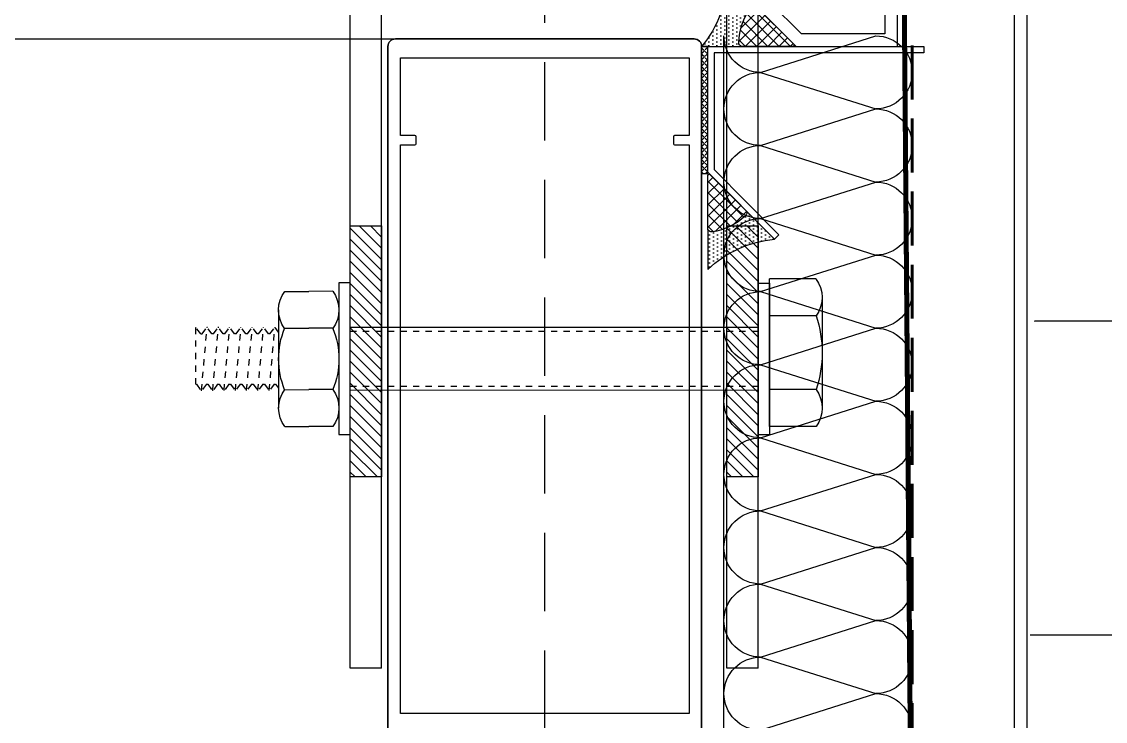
# Model space of a CAD drawing. Header units: inches. Extents: x 21 to 32698, y 13 to 3712.
# Drawn here: x 15882.76 to 15900.03, y 968.21 to 979.36 of the extents above; entities that cross this region are included whole.
import ezdxf

# ---------------------------------------------------------------- set-up
doc = ezdxf.new("R2010")
doc.units = ezdxf.units.IN
doc.header["$MEASUREMENT"] = 0
doc.set_wipeout_variables(frame=1)
for name, pattern in [('1+1 dbx a2$0$374_BLD_A1_BLOK_2$0$HIDDEN', [0.375, 0.25, -0.125]), ('HIDDEN', [9.524999999999995, 6.349999999999998, -3.174999999999998]), ('phl_center', [0.75, 0.4, -0.35]), ('phl_thick', [0])]:
    doc.linetypes.add(name, pattern=pattern)
for name, color, linetype, lineweight in [('Z_MİM_-KM-GLAZ', 8, 'Continuous', 25), ('Z_MİM_-KM-IRON-09', 8, 'Continuous', 25), ('Z_MİM_-KM-IZO-THERMAL', 8, 'Continuous', 25), ('Z_MİM_-KM-IZO-THERMAL-ROCKWOOL', 8, 'BATTING', 25), ('Z_MİM_00', 8, 'Continuous', 25), ('Z_MİM_2-0', 8, 'Continuous', 25), ('Z_MİM_ALUMINIUM', 8, 'Continuous', 25), ('Z_MİM_MYM Taşyünü', 8, 'Continuous', 25), ('Z_MİM_MYM_alüminyum levha', 8, 'Continuous', 25), ('Z_MİM_MYM_butil mastik', 8, 'Continuous', 25), ('Z_MİM_MYM_galvaniz levha', 8, 'Continuous', 25), ('Z_MİM_MYM_MEMBRAN_', 8, 'HIDDEN', 25), ('Z_MİM_MYM_taşyünü', 8, 'Continuous', 25), ('Z_MİM_projection', 8, 'Continuous', 25)]:
    doc.layers.add(name, color=color, linetype=linetype, lineweight=lineweight)
doc.linetypes.add('BATTING', pattern='A,0.00254,-2.54,[134,ltypeshp.shx,S=2.54,R=0,X=-2.54,Y=0],-5.08,[134,ltypeshp.shx,S=2.54,R=180,X=2.54,Y=0],-2.54', length=10.16254)

# ---------------------------------------------------------------- blocks, each defined once
blk = doc.blocks.new('A$C70963ABB')
at = {"layer": 'Z_MİM_-KM-IRON-09'}
blk.add_lwpolyline([(0.3999351559905335, 19.99996344112151), (0.3999350988015067, 69.49996347031265), (5.399935098801505, 69.49996347031265), (5.399935098801505, 69.99996347031265), (-0.1000649011984933, 69.99996347031265), (-0.1000648440094665, 19.99996344112151), (0.3999351559905335, 19.99996344112151)], dxfattribs=at)
blk = doc.blocks.new('*U90')
at = {"layer": 'Z_MİM_MYM_butil mastik'}
h = blk.add_hatch(dxfattribs=at)
h.set_pattern_fill('DOTS', color=256, scale=0.3999999999999999, angle=179.999999999994, style=0)
h.set_pattern_definition([(180.0000000000027, (-119708.8850419417, -7601.351491775655), (-0.3175000000000661, -0.6349999999999671), [0, -0.6349999999999999])])
edge = h.paths.add_edge_path()
edge.add_arc((-11.20960187843653, 44.59321998062815), 17.46795769921748, 270.9768596078583, 309.9193008768398)
edge.add_line((-0.0002732359298523, 31.19618681779952), (-0.0001547438757594, 24.83853909078874))
edge.add_arc((-0.6166951220575374, 24.62570194672454), 0.652243580130869, 19.04528895110495, 91.47133484934685)
edge.add_arc((-0.3829530836027995, 15.52546987985733), 9.755477017288197, 91.47133482265848, 126.6192430261743)
edge.add_arc((-5.812981496494384, 22.83188147842602), 0.6522435800688209, 126.6192430222883, 199.0452889205304)
edge.add_line((-6.429521874731086, 22.61904433471107), (-10.91179782067998, 27.12780103561471))
h = blk.add_hatch(dxfattribs=at)
h.set_pattern_fill('ANSI37', color=256, scale=0.3999999999999999, angle=179.999999999994, style=0)
h.set_pattern_definition([(224.999999999994, (-119708.8850419417, -7601.351491775655), (0.8980256121068212, -0.8980256121070084), []), (314.999999999994, (-119708.8850419417, -7601.351491775655), (0.8980256121070084, 0.8980256121068212), [])])
edge = h.paths.add_edge_path()
edge.add_arc((-0.1921284182424453, 17.08889625591941), 0.6097956960646755, 256.3280097528247, 286.1228371821852)
edge.add_arc((-0.0315513830848092, 16.53339517647035), 0.0315514280523711, 286.1228374727204, 360.0010682557561)
edge.add_line((4.49620778e-08, 16.53339576473348), (-0.0001547438757594, 24.83853909078874))
edge.add_arc((-0.6166951220575374, 24.62570194672454), 0.652243580130869, 19.04528895110495, 91.47133484934685)
edge.add_arc((-0.3829530836027995, 15.52546987985733), 9.755477017288197, 91.47133482265848, 126.6192430261743)
edge.add_arc((-5.812981496494384, 22.83188147842602), 0.6522435800688209, 126.6192430222883, 199.0452889205304)
edge.add_line((-6.429521874731086, 22.61904433471107), (-0.3511799035801921, 16.50479224076388))
edge.add_arc((-0.3288040618922968, 16.52703666374061), 0.0315514285700304, 224.8312489676471, 256.3280079857615)
h = blk.add_hatch(dxfattribs=at)
h.set_pattern_fill('DOTS', color=256, scale=0.3999999999999999, angle=179.999999999994, style=0)
h.set_pattern_definition([(180.0000000000027, (-119649.0470789313, -7567.459113215182), (-0.3175000000000661, -0.6349999999999671), [0, -0.6349999999999999])])
edge = h.paths.add_edge_path()
edge.add_arc((-91.16591395672143, 12.16483940356704), 17.46795770043746, 316.1456089793835, 355.0880502483649)
edge.add_line((-73.76210803396464, 10.66915038933712), (-69.25326779505674, 6.186958477438095))
edge.add_arc((-69.53700059796616, 5.599661802619226), 0.65224358003751, 64.21403827780905, 136.6400841760512)
edge.add_arc((-62.91844756813874, -0.6504273837768939), 9.755477019126266, 136.6400841931632, 171.7879923966791)
edge.add_arc((-71.92833934795188, 0.6498453468897833), 0.6522435794049857, 171.7879924308638, 244.2140383291066)
edge.add_line((-72.21207215006035, 0.0625486723864226), (-78.56971987858456, 0.0625486712229294))
h = blk.add_hatch(dxfattribs=at)
h.set_pattern_fill('ANSI37', color=256, scale=0.3999999999999999, angle=179.999999999994, style=0)
h.set_pattern_definition([(224.999999999994, (-119649.0470789313, -7567.459113215182), (0.8980256121068212, -0.8980256121070084), []), (314.999999999994, (-119649.0470789313, -7567.459113215182), (0.8980256121070084, 0.8980256121068212), [])])
edge = h.paths.add_edge_path()
edge.add_arc((-63.8926727236339, 0.5871514771019375), 0.6097956961693676, 301.4967590186635, 331.291586448024)
edge.add_arc((-63.3855087641325, 0.3093905151670904), 0.0315514278950378, 331.2915863974236, 405.1698171804559)
edge.add_line((-63.36326475800055, 0.3317667702920634), (-69.25326779505674, 6.186958477438095))
edge.add_arc((-69.53700059796616, 5.599661802619226), 0.65224358003751, 64.21403827780905, 136.6400841760512)
edge.add_arc((-62.91844756813874, -0.6504273837768939), 9.755477019126266, 136.6400841931632, 171.7879923966791)
edge.add_arc((-71.92833934795188, 0.6498453468897833), 0.6522435794049857, 171.7879924308638, 244.2140383291066)
edge.add_line((-72.21207215006035, 0.0625486723864226), (-63.59056881254115, 0.0625486723855274))
edge.add_arc((-63.59056881149442, 0.09410009955684), 0.0315514271713126, 269.9999980991937, 301.4967571173082)
at = {"layer": 'Z_MİM_MYM_butil mastik', "linetype": 'ByBlock'}
for points in [[(-10.91179782067998, 27.12780103561471, 0.1715728752538103), (-0.0002732359298523, 31.19618681779952), (-0.0001547438757594, 24.83853909078874, 0.3269761739833912), (-0.6334426599520833, 25.27773047968641, 0.1545754467472077), (-6.202041185667343, 23.35538338482334, 0.3269761739833912), (-6.429521874731086, 22.61904433471107)], [(-0.336261658321452, 16.49637925190743, 0.1307418539094575), (-0.0227896276370994, 16.50308471204602, 0.3340046227781613), (4.49620778e-08, 16.53339576473348), (-0.0001547438757594, 24.83853909078874, 0.3269761739833912), (-0.6334426599520833, 25.27773047968641, 0.1545754467472077), (-6.202041185667343, 23.35538338482334, 0.3269761739833912), (-6.429521874731086, 22.61904433471107), (-0.3511799035801921, 16.50479224076388, 0.1383023479854788)], [(-78.56971987858456, 0.0625486712229294, 0.1715728752538103), (-73.76210803396464, 10.66915038933712), (-69.25326779505674, 6.186958477438095, 0.3269761739833912), (-70.01121767153934, 6.047478567414663, 0.1545754467472077), (-72.57389502923506, 0.7430094453292115, 0.3269761739833912), (-72.21207215006035, 0.0625486723864226)], [(-63.57408475873564, 0.0671971524842202, 0.1307418539094575), (-63.35783577545115, 0.2942347143087429, 0.3340046227781613), (-63.36326475800055, 0.3317667702920634), (-69.25326779505674, 6.186958477438095, 0.3269761739833912), (-70.01121767153934, 6.047478567414663, 0.1545754467472077), (-72.57389502923506, 0.7430094453292115, 0.3269761739833912), (-72.21207215006035, 0.0625486723864226), (-63.59056881254115, 0.0625486723855274, 0.1383023479854788)]]:
    blk.add_lwpolyline(points, format="xyb", close=True, dxfattribs=at)
at = {"layer": 'Z_MİM_MYM_galvaniz levha'}
blk.add_lwpolyline([(-12.02489728082096, 25.36672332192785, -0.4142135648179192), (-12.02489686498544, 25.36686474186382), (-10.6066727286402, 26.77677266075275, -0.4142135272009682), (-10.60653130788932, 26.77677224468439), (-9.21752155e-08, 16.10767933571601), (0, 0), (-63.15547781854434, 5.78962042612e-05, 0.6671158378237328), (-63.15554873689585, -0.0001126056760865), (-73.76217895254885, 10.66907988751973, -0.4142135271788126), (-73.76217853659696, 10.66922130838702), (-72.34388348178383, 12.07919972839485), (-62.32384397319994, 2.000057896204173), (-1.999999999999791, 2.000000000000206), (-2.0000000921753, 15.28269515707069), (-12.02489728082096, 25.36672332192785)], format="xyb", dxfattribs=at)
blk = doc.blocks.new('ANK-1')
h = blk.add_hatch()
h.set_pattern_fill('ANSI31', color=256, scale=10)
h.set_pattern_definition([(45, (-331289.2262129067, -110209.6467006204), (-0.8838834764831842, 0.8838834764831844), [])])
h.paths.add_polyline_path([(0, -99.81422165757976), (5, -99.81422165757976), (5, -59.81422165769618), (0, -59.81422165769618)])
h = blk.add_hatch()
h.set_pattern_fill('ANSI31', color=256, scale=10)
h.set_pattern_definition([(45, (-331229.2262129067, -110209.6467006204), (-0.8838834764831842, 0.8838834764831844), [])])
h.paths.add_polyline_path([(60, -99.81422165757976), (65, -99.81422165757976), (65, -59.81422165769618), (60, -59.81422165769618)])
for points in [[(0, -130.2737574382918), (0, 0)], [(0, -130.2737574382918), (5, -130.2737574382918), (5, -5)], [(60, -130.2737574382918), (60, -5)], [(65, -130.2737574382918), (65, -5)], [(60, -130.2737574382918), (65, -130.2737574382918)]]:
    blk.add_lwpolyline(points)
for points in [[(0, -99.81422165757976), (5, -99.81422165757976), (5, -59.81422165769618), (0, -59.81422165769618)], [(60, -99.81422165757976), (65, -99.81422165757976), (65, -59.81422165769618), (60, -59.81422165769618)]]:
    blk.add_lwpolyline(points, close=True)
at = {"layer": 'Z_MİM_projection', "linetype": 'phl_thick'}
for p, q in [((-9.221261513652276, -68.22300764545797, 2337909.680246), (-1.794810441322623, -68.22772703296505, 2337909.680246)), ((-1.809779819566755, -91.78361325885635, 2337909.680246), (-1.794810441322623, -68.22772703296505, 2337909.680246)), ((67.79645189200528, -70.22777974512428, -4.17996780016e-05), (71.6229036913719, -70.23021139239428, -4.17996780016e-05)), ((67.79645189200528, -70.22777974512428, -4.17996780016e-05), (71.6229036913719, -70.23021139239428, -4.17996780016e-05)), ((75.44935549097136, -70.23264303954784, -4.17996780016e-05), (71.6229036913719, -70.23021139239428, -4.17996780016e-05)), ((75.44935549097136, -70.23264303954784, -4.17996780016e-05), (71.6229036913719, -70.23021139239428, -4.17996780016e-05)), ((-10.19668847019784, -71.18033386638855, 2337909.680246), (-10.20789839769713, -88.82033030397724, 2337909.680246)), ((-9.244736662134526, -74.11196666210891, 2337909.680246), (-1.798552785767242, -74.11669858952519, 2337909.680246)), ((66.82102493522687, -73.18510596617125, -4.17996780016e-05), (66.80981500772761, -88.82510240422559, -4.17996780016e-05)), ((66.82102493522687, -73.18510596617125, -4.17996780016e-05), (66.80981500772761, -88.82510240422559, -4.17996780016e-05)), ((76.42102299677208, -73.19120660703629, -4.17996780016e-05), (76.4098130692728, -88.83120304509066, -4.17996780016e-05)), ((76.42102299677208, -73.19120660703629, -4.17996780016e-05), (76.4098130692728, -88.83120304509066, -4.17996780016e-05)), ((76.41984099778347, -75.05120623146651, -4.17996780016e-05), (76.41007997235283, -88.41120312991552, -4.17996780016e-05)), ((76.41984099778347, -75.05120623146651, -4.17996780016e-05), (76.41007997235283, -88.41120312991552, -4.17996780016e-05)), ((-2.58444342762e-05, -76.00566059863195), (65.01309957006013, -76.00511621008627, -4.17996780016e-05)), ((-2.58444342762e-05, -76.00566059863195), (65.01309957006013, -76.00511621008627, -4.17996780016e-05)), ((67.77297674352303, -76.11673876200803, -4.17996780016e-05), (71.6191613469273, -76.11918294907082, -4.17996780016e-05)), ((67.77297674352303, -76.11673876200803, -4.17996780016e-05), (71.6191613469273, -76.11918294907082, -4.17996780016e-05)), ((75.46534595033154, -76.12162713613361, -4.17996780016e-05), (71.6191613469273, -76.11918294907082, -4.17996780016e-05)), ((75.46534595033154, -76.12162713613361, -4.17996780016e-05), (71.6191613469273, -76.11918294907082, -4.17996780016e-05)), ((-9.252221351256594, -85.88990977499635, 2337909.680246), (-1.806037474889308, -85.8946417024126, 2337909.680246)), ((-0.0061076611746103, -86.00565816625021), (65.01982432510704, -86.00511370110327, -4.17996780016e-05)), ((-0.0061076611746103, -86.00565816625021), (65.01982432510704, -86.00511370110327, -4.17996780016e-05)), ((67.76549205440097, -85.8946818752447, -4.17996780016e-05), (71.61167665757239, -85.8971260623075, -4.17996780016e-05)), ((67.76549205440097, -85.8946818752447, -4.17996780016e-05), (71.61167665757239, -85.8971260623075, -4.17996780016e-05)), ((75.45786126120947, -85.89957024937029, -4.17996780016e-05), (71.61167665757239, -85.8971260623075, -4.17996780016e-05)), ((75.45786126120947, -85.89957024937029, -4.17996780016e-05), (71.61167665757239, -85.8971260623075, -4.17996780016e-05)), ((-9.236230891896412, -91.77889387134928, 2337909.680246), (-1.809779819566755, -91.78361325885635, 2337909.680246)), ((67.7814825135283, -91.78366597171407, -4.17996780016e-05), (71.60793431312777, -91.78609761886764, -4.17996780016e-05)), ((67.7814825135283, -91.78366597171407, -4.17996780016e-05), (71.60793431312777, -91.78609761886764, -4.17996780016e-05)), ((75.43438611249441, -91.78852926613762, -4.17996780016e-05), (71.60793431312777, -91.78609761886764, -4.17996780016e-05)), ((75.43438611249441, -91.78852926613762, -4.17996780016e-05), (71.60793431312777, -91.78609761886764, -4.17996780016e-05))]:
    blk.add_line(p, q, dxfattribs=at)
at = {"layer": 'Z_MİM_projection', "linetype": 'phl_center'}
for p, q in [((0, -76.60566047485919), (65.01312541449443, -76.6051160863135, -4.17996780016e-05)), ((0, -76.60566047485919), (65.01312541449443, -76.6051160863135, -4.17996780016e-05)), ((66.81116520613432, -76.00510545156429, -4.17996780016e-05), (66.81923287245445, -76.00510540325196, -4.17996780016e-05)), ((66.81116520613432, -76.00510545156429, -4.17996780016e-05), (66.81923287245445, -76.00510540325196, -4.17996780016e-05)), ((66.81159818521701, -76.60510532534681, -4.17996780016e-05), (66.81885158224031, -76.60510528192387, -4.17996780016e-05)), ((66.81159818521701, -76.60510532534681, -4.17996780016e-05), (66.81885158224031, -76.60510528192387, -4.17996780016e-05)), ((76.41860553831793, -76.7421898044413, -4.17996780016e-05), (76.9592059305869, -76.01154918258544, -4.17996780016e-05)), ((76.41860553831793, -76.7421898044413, -4.17996780016e-05), (76.9592059305869, -76.01154918258544, -4.17996780016e-05)), ((77.91157993557863, -86.01215682353359, -4.17996780016e-05), (77.01920591853559, -76.01158731151372, -4.17996780016e-05)), ((77.91157993557863, -86.01215682353359, -4.17996780016e-05), (77.01920591853559, -76.01158731151372, -4.17996780016e-05)), ((77.79858654597774, -76.98648279183544, -4.17996780016e-05), (77.07920590648428, -76.011625440442, -4.17996780016e-05)), ((77.79858654597774, -76.98648279183544, -4.17996780016e-05), (77.07920590648428, -76.011625440442, -4.17996780016e-05)), ((77.79858654597774, -76.98648279183544, -4.17996780016e-05), (78.03858649753965, -76.98663530789781, -4.17996780016e-05)), ((77.79858654597774, -76.98648279183544, -4.17996780016e-05), (78.03858649753965, -76.98663530789781, -4.17996780016e-05)), ((78.03858649753965, -76.98663530789781, -4.17996780016e-05), (78.75920556718484, -76.01269305276217, -4.17996780016e-05)), ((78.03858649753965, -76.98663530789781, -4.17996780016e-05), (78.75920556718484, -76.01269305276217, -4.17996780016e-05)), ((79.71157957217656, -86.01330069371032, -4.17996780016e-05), (78.81920555536634, -76.01273118169046, -4.17996780016e-05)), ((79.71157957217656, -86.01330069371032, -4.17996780016e-05), (78.81920555536634, -76.01273118169046, -4.17996780016e-05)), ((79.59858618257567, -76.98762666201218, -4.17996780016e-05), (78.8792055430822, -76.01276931061875, -4.17996780016e-05)), ((79.59858618257567, -76.98762666201218, -4.17996780016e-05), (78.8792055430822, -76.01276931061875, -4.17996780016e-05)), ((79.59858618257567, -76.98762666201218, -4.17996780016e-05), (79.83858613437042, -76.98777917807456, -4.17996780016e-05)), ((79.59858618257567, -76.98762666201218, -4.17996780016e-05), (79.83858613437042, -76.98777917807456, -4.17996780016e-05)), ((79.83858613437042, -76.98777917807456, -4.17996780016e-05), (80.5592052040156, -76.01383692293894, -4.17996780016e-05)), ((79.83858613437042, -76.98777917807456, -4.17996780016e-05), (80.5592052040156, -76.01383692293894, -4.17996780016e-05)), ((81.51157920900731, -86.01444456388708, -4.17996780016e-05), (80.61920519196428, -76.01387505186722, -4.17996780016e-05)), ((81.51157920900731, -86.01444456388708, -4.17996780016e-05), (80.61920519196428, -76.01387505186722, -4.17996780016e-05)), ((81.39858581940643, -76.98877053218894, -4.17996780016e-05), (80.67920517968014, -76.01391318079548, -4.17996780016e-05)), ((81.39858581940643, -76.98877053218894, -4.17996780016e-05), (80.67920517968014, -76.01391318079548, -4.17996780016e-05)), ((81.39858581940643, -76.98877053218894, -4.17996780016e-05), (81.63858577096835, -76.98892304825131, -4.17996780016e-05)), ((81.39858581940643, -76.98877053218894, -4.17996780016e-05), (81.63858577096835, -76.98892304825131, -4.17996780016e-05)), ((81.63858577096835, -76.98892304825131, -4.17996780016e-05), (82.35920484061351, -76.0149807931157, -4.17996780016e-05)), ((81.63858577096835, -76.98892304825131, -4.17996780016e-05), (82.35920484061351, -76.0149807931157, -4.17996780016e-05)), ((83.31157884560525, -86.01558843406383, -4.17996780016e-05), (82.41920482856221, -76.01501892204395, -4.17996780016e-05)), ((83.31157884560525, -86.01558843406383, -4.17996780016e-05), (82.41920482856221, -76.01501892204395, -4.17996780016e-05)), ((83.19858545600437, -76.98991440236568, -4.17996780016e-05), (82.47920481627806, -76.01505705097225, -4.17996780016e-05)), ((83.19858545600437, -76.98991440236568, -4.17996780016e-05), (82.47920481627806, -76.01505705097225, -4.17996780016e-05)), ((83.19858545600437, -76.98991440236568, -4.17996780016e-05), (83.43858540756626, -76.99006691842806, -4.17996780016e-05)), ((83.19858545600437, -76.98991440236568, -4.17996780016e-05), (83.43858540756626, -76.99006691842806, -4.17996780016e-05)), ((83.43858540756626, -76.99006691842806, -4.17996780016e-05), (84.15920447721147, -76.01612466329243, -4.17996780016e-05)), ((83.43858540756626, -76.99006691842806, -4.17996780016e-05), (84.15920447721147, -76.01612466329243, -4.17996780016e-05)), ((85.11157848220319, -86.01673230424058, -4.17996780016e-05), (84.21920446539298, -76.01616279222071, -4.17996780016e-05)), ((85.11157848220319, -86.01673230424058, -4.17996780016e-05), (84.21920446539298, -76.01616279222071, -4.17996780016e-05)), ((84.9985850926023, -76.99105827254243, -4.17996780016e-05), (84.27920445310883, -76.016200921149, -4.17996780016e-05)), ((84.9985850926023, -76.99105827254243, -4.17996780016e-05), (84.27920445310883, -76.016200921149, -4.17996780016e-05)), ((84.9985850926023, -76.99105827254243, -4.17996780016e-05), (85.23858504416422, -76.99121078860477, -4.17996780016e-05)), ((84.9985850926023, -76.99105827254243, -4.17996780016e-05), (85.23858504416422, -76.99121078860477, -4.17996780016e-05)), ((85.23858504416422, -76.99121078860477, -4.17996780016e-05), (85.95920411380939, -76.01726853346915, -4.17996780016e-05)), ((85.23858504416422, -76.99121078860477, -4.17996780016e-05), (85.95920411380939, -76.01726853346915, -4.17996780016e-05)), ((85.95920411380939, -76.01726853346915, -4.17996780016e-05), (86.07920408970676, -76.01734479144216, -4.17996780016e-05)), ((85.95920411380939, -76.01726853346915, -4.17996780016e-05), (86.07920408970676, -76.01734479144216, -4.17996780016e-05)), ((86.91157811880112, -86.01787617441731, -4.17996780016e-05), (86.0192041019909, -76.01730666239744, -4.17996780016e-05)), ((86.91157811880112, -86.01787617441731, -4.17996780016e-05), (86.0192041019909, -76.01730666239744, -4.17996780016e-05)), ((86.79858472920021, -76.99220214271917, -4.17996780016e-05), (86.07920408970676, -76.01734479132573, -4.17996780016e-05)), ((86.79858472920021, -76.99220214271917, -4.17996780016e-05), (86.07920408970676, -76.01734479132573, -4.17996780016e-05)), ((86.79858472920021, -76.99220214271917, -4.17996780016e-05), (87.03858468099497, -76.99235465878155, -4.17996780016e-05)), ((86.79858472920021, -76.99220214271917, -4.17996780016e-05), (87.03858468099497, -76.99235465878155, -4.17996780016e-05)), ((87.03858468099497, -76.99235465878155, -4.17996780016e-05), (87.75920375064015, -76.01841240352952, -4.17996780016e-05)), ((87.03858468099497, -76.99235465878155, -4.17996780016e-05), (87.75920375064015, -76.01841240352952, -4.17996780016e-05)), ((87.75920375064015, -76.01841240352952, -4.17996780016e-05), (87.87920372630471, -76.01848866150246, -4.17996780016e-05)), ((87.75920375064015, -76.01841240352952, -4.17996780016e-05), (87.87920372630471, -76.01848866150246, -4.17996780016e-05)), ((88.71157775539903, -86.01902004459406, -4.17996780016e-05), (87.81920373835601, -76.0184505325742, -4.17996780016e-05)), ((88.71157775539903, -86.01902004459406, -4.17996780016e-05), (87.81920373835601, -76.0184505325742, -4.17996780016e-05)), ((88.59858436579815, -76.99334601289594, -4.17996780016e-05), (87.87920372630471, -76.01848866150246, -4.17996780016e-05)), ((88.59858436579815, -76.99334601289594, -4.17996780016e-05), (87.87920372630471, -76.01848866150246, -4.17996780016e-05)), ((88.83858431736006, -76.9934985289583, -4.17996780016e-05), (88.59858436579815, -76.99334601289594, -4.17996780016e-05)), ((88.83858431736006, -76.9934985289583, -4.17996780016e-05), (88.59858436579815, -76.99334601289594, -4.17996780016e-05)), ((88.83858431736006, -76.9934985289583, -4.17996780016e-05), (89.55920338700525, -76.01955627370623, -4.17996780016e-05)), ((88.83858431736006, -76.9934985289583, -4.17996780016e-05), (89.55920338700525, -76.01955627370623, -4.17996780016e-05)), ((89.55920338700525, -76.01955627370623, -4.17996780016e-05), (89.6792033626698, -76.01963253167924, -4.17996780016e-05)), ((89.55920338700525, -76.01955627370623, -4.17996780016e-05), (89.6792033626698, -76.01963253167924, -4.17996780016e-05)), ((89.61219678889027, -85.04519217647612, -4.17996780016e-05), (89.61920337495394, -76.01959440275095, -4.17996780016e-05)), ((-0.0057263711933047, -85.40565828757825), (65.01939134602435, -85.40511382708792, -4.17996780016e-05)), ((-0.0057263711933047, -85.40565828757825), (65.01939134602435, -85.40511382708792, -4.17996780016e-05)), ((76.89219935657457, -85.03710882726593, -4.17996780016e-05), (76.41206736816093, -85.6860242546536, -4.17996780016e-05)), ((76.89219935657457, -85.03710882726593, -4.17996780016e-05), (76.41206736816093, -85.6860242546536, -4.17996780016e-05)), ((77.13219930813645, -85.03726134332827, -4.17996780016e-05), (76.89219935657457, -85.03710882726593, -4.17996780016e-05)), ((77.13219930813645, -85.03726134332827, -4.17996780016e-05), (76.89219935657457, -85.03710882726593, -4.17996780016e-05)), ((77.13219930813645, -85.03726134332827, -4.17996780016e-05), (77.85157994762994, -86.01211869460529, -4.17996780016e-05)), ((77.13219930813645, -85.03726134332827, -4.17996780016e-05), (77.85157994762994, -86.01211869460529, -4.17996780016e-05)), ((78.6921989931725, -85.03825269744266, -4.17996780016e-05), (77.97157992352732, -86.01219495257828, -4.17996780016e-05)), ((78.6921989931725, -85.03825269744266, -4.17996780016e-05), (77.97157992352732, -86.01219495257828, -4.17996780016e-05)), ((78.93219894496723, -85.03840521350502, -4.17996780016e-05), (78.6921989931725, -85.03825269744266, -4.17996780016e-05)), ((78.93219894496723, -85.03840521350502, -4.17996780016e-05), (78.6921989931725, -85.03825269744266, -4.17996780016e-05)), ((78.93219894496723, -85.03840521350502, -4.17996780016e-05), (79.6515795844607, -86.01326256478205, -4.17996780016e-05)), ((78.93219894496723, -85.03840521350502, -4.17996780016e-05), (79.6515795844607, -86.01326256478205, -4.17996780016e-05)), ((80.49219862977046, -85.0393965676194, -4.17996780016e-05), (79.77157956012525, -86.01333882275502, -4.17996780016e-05)), ((80.49219862977046, -85.0393965676194, -4.17996780016e-05), (79.77157956012525, -86.01333882275502, -4.17996780016e-05)), ((80.73219858156519, -85.03954908368176, -4.17996780016e-05), (80.49219862977046, -85.0393965676194, -4.17996780016e-05)), ((80.73219858156519, -85.03954908368176, -4.17996780016e-05), (80.49219862977046, -85.0393965676194, -4.17996780016e-05)), ((80.73219858156519, -85.03954908368176, -4.17996780016e-05), (81.45157922105864, -86.0144064349588, -4.17996780016e-05)), ((80.73219858156519, -85.03954908368176, -4.17996780016e-05), (81.45157922105864, -86.0144064349588, -4.17996780016e-05)), ((82.29219826660118, -85.04054043779615, -4.17996780016e-05), (81.57157919695601, -86.01448269293176, -4.17996780016e-05)), ((82.29219826660118, -85.04054043779615, -4.17996780016e-05), (81.57157919695601, -86.01448269293176, -4.17996780016e-05)), ((82.53219821816307, -85.04069295385852, -4.17996780016e-05), (82.29219826660118, -85.04054043779615, -4.17996780016e-05)), ((82.53219821816307, -85.04069295385852, -4.17996780016e-05), (82.29219826660118, -85.04054043779615, -4.17996780016e-05)), ((82.53219821816307, -85.04069295385852, -4.17996780016e-05), (83.25157885765657, -86.01555030513558, -4.17996780016e-05)), ((82.53219821816307, -85.04069295385852, -4.17996780016e-05), (83.25157885765657, -86.01555030513558, -4.17996780016e-05)), ((84.09219790319914, -85.04168430797291, -4.17996780016e-05), (83.37157883355393, -86.01562656310854, -4.17996780016e-05)), ((84.09219790319914, -85.04168430797291, -4.17996780016e-05), (83.37157883355393, -86.01562656310854, -4.17996780016e-05)), ((84.33219785476103, -85.04183682403526, -4.17996780016e-05), (84.09219790319914, -85.04168430797291, -4.17996780016e-05)), ((84.33219785476103, -85.04183682403526, -4.17996780016e-05), (84.09219790319914, -85.04168430797291, -4.17996780016e-05)), ((84.33219785476103, -85.04183682403526, -4.17996780016e-05), (85.05157849425449, -86.0166941753123, -4.17996780016e-05)), ((84.33219785476103, -85.04183682403526, -4.17996780016e-05), (85.05157849425449, -86.0166941753123, -4.17996780016e-05)), ((85.89219753979705, -85.04282817803323, -4.17996780016e-05), (85.17157847015187, -86.01677043328527, -4.17996780016e-05)), ((85.89219753979705, -85.04282817803323, -4.17996780016e-05), (85.17157847015187, -86.01677043328527, -4.17996780016e-05)), ((86.13219749135897, -85.04298069421199, -4.17996780016e-05), (85.89219753979705, -85.04282817803323, -4.17996780016e-05)), ((86.13219749135897, -85.04298069421199, -4.17996780016e-05), (85.89219753979705, -85.04282817803323, -4.17996780016e-05)), ((86.13219749135897, -85.04298069421199, -4.17996780016e-05), (86.85157813108526, -86.01783804548904, -4.17996780016e-05)), ((86.13219749135897, -85.04298069421199, -4.17996780016e-05), (86.85157813108526, -86.01783804548904, -4.17996780016e-05)), ((86.85157813108526, -86.01783804548904, -4.17996780016e-05), (86.9715781067498, -86.017914303462, -4.17996780016e-05)), ((86.85157813108526, -86.01783804548904, -4.17996780016e-05), (86.9715781067498, -86.017914303462, -4.17996780016e-05)), ((87.6921971766278, -85.04397204820998, -4.17996780016e-05), (86.9715781067498, -86.017914303462, -4.17996780016e-05)), ((87.6921971766278, -85.04397204820998, -4.17996780016e-05), (86.9715781067498, -86.017914303462, -4.17996780016e-05)), ((87.9321971281897, -85.04412456427235, -4.17996780016e-05), (87.6921971766278, -85.04397204820998, -4.17996780016e-05)), ((87.9321971281897, -85.04412456427235, -4.17996780016e-05), (87.6921971766278, -85.04397204820998, -4.17996780016e-05)), ((87.9321971281897, -85.04412456427235, -4.17996780016e-05), (88.65157776768318, -86.01898191554938, -4.17996780016e-05)), ((87.9321971281897, -85.04412456427235, -4.17996780016e-05), (88.65157776768318, -86.01898191554938, -4.17996780016e-05)), ((88.65157776768318, -86.01898191554938, -4.17996780016e-05), (88.77157774334773, -86.01905817363874, -4.17996780016e-05)), ((88.65157776768318, -86.01898191554938, -4.17996780016e-05), (88.77157774334773, -86.01905817363874, -4.17996780016e-05)), ((89.49219681299292, -85.04511591838674, -4.17996780016e-05), (88.77157774334773, -86.01905817363874, -4.17996780016e-05)), ((89.49219681299292, -85.04511591838674, -4.17996780016e-05), (88.77157774334773, -86.01905817363874, -4.17996780016e-05)), ((89.61219678889027, -85.04519217647612, -4.17996780016e-05), (89.49219681299292, -85.04511591838674, -4.17996780016e-05)), ((89.61219678889027, -85.04519217647612, -4.17996780016e-05), (89.49219681299292, -85.04511591838674, -4.17996780016e-05))]:
    blk.add_line(p, q, dxfattribs=at)
at = {"layer": 'Z_MİM_projection', "linetype": 'phl_thick'}
for points, elevation in [([(-1.810607254737988, -93.08566750667525), (-0.0106076183728874, -93.08681137708479), (0.0060166309121996, -68.92681665881537), (-1.793983004754409, -68.92567278887145)], 205305.1177836819), ([(66.8248940433841, -93.0298185487045), (65.02489451249129, -93.03111748560329), (65.0060166309122, -68.87112429656554), (66.80601616133936, -68.8698253602488)], 205305.1178254816)]:
    blk.add_lwpolyline(points, close=True, dxfattribs=dict(at, elevation=elevation))
at = {"layer": 'Z_MİM_projection', "linetype": 'phl_thick', "elevation": -2.846356230205853}
blk.add_lwpolyline([(0.0060166309121996, -68.92681665881537), (-1.793983004754409, -68.92567278887145), (-1.810607254737988, -93.08566750667525), (-0.0106076183728874, -93.08681137708479), (0.0015181412454695, -76.00566058931871)], dxfattribs=at)
at = {"layer": 'Z_MİM_projection', "linetype": 'phl_thick'}
for centre, radius, start, end in [((-5.216328043257816, -71.18349880352615, 2337909.680246), 4.980361432518003, 143.5277779248854, 216.1432099300165), ((71.80138536239971, -73.18827090319245, -4.17996780016e-05), 4.980361432667311, 143.5277779115918, 216.1432099300165), ((71.80138536239971, -73.18827090319245, -4.17996780016e-05), 4.980361432667311, 143.5277779115918, 216.1432099300165), ((71.44066256983206, -73.18804166989867, -4.17996780016e-05), 4.980361432667311, 323.7839690354237, 36.39940104168171), ((71.44066256983206, -73.18804166989867, -4.17996780016e-05), 4.980361432667311, 323.7839690354237, 36.39940104168171), ((8.366048513911664, -80.02641508518721, 2337909.680246), 18.56836026740153, 161.4555981063196, 198.4078361793734), ((79.75787669932468, -81.02740677469411, -4.17996780016e-05), 12.9424748939335, 157.7450212490714, 202.0904539684438), ((79.75787669932468, -81.02740677469411, -4.17996780016e-05), 12.9424748939335, 157.7450212490714, 202.0904539684438), ((63.47294765128753, -81.01393931463826, -4.17996780016e-05), 12.94247054703965, 337.8218125910307, 22.16725284715741), ((63.47294765128753, -81.01393931463826, -4.17996780016e-05), 12.94247054703965, 337.8218125910307, 22.16725284715741), ((-5.227537970989941, -88.82349524111488, 2337909.680246), 4.980361432518003, 143.7839690354237, 216.3994010416817), ((71.79017543466763, -88.82826734136324, -4.17996780016e-05), 4.980361432667311, 143.7839690354237, 216.3994010416817), ((71.79017543466763, -88.82826734136324, -4.17996780016e-05), 4.980361432667311, 143.7839690354237, 216.3994010416817), ((71.42945264209993, -88.82803810795303, -4.17996780016e-05), 4.980361432667311, 323.5277779115918, 36.14320993001655), ((71.42945264209993, -88.82803810795303, -4.17996780016e-05), 4.980361432667311, 323.5277779115918, 36.14320993001655)]:
    blk.add_arc(centre, radius, start, end, dxfattribs=at)
blk = doc.blocks.new('*U160')
at = {"layer": 'Z_MİM_MYM_taşyünü'}
for p, q in [((-140.7480255359013, 5.823475149623675), (-146.5715005998263, 24.17652488438517)), ((-140.74802553623, 5.823475149623675), (-134.9245503335983, 24.17652488438517)), ((-129.1010752359013, 5.823475149623675), (-134.9245502998263, 24.17652488438517)), ((-129.1010752362301, 5.823475149623675), (-123.2776000335983, 24.17652488438517)), ((-117.4541249359013, 5.823475149623675), (-123.2775999998263, 24.17652488438517)), ((-117.4541249362301, 5.823475149623675), (-111.6306497335983, 24.17652488438517)), ((-105.8071746359013, 5.823475149623675), (-111.6306496998263, 24.17652488438517)), ((-105.8071746362301, 5.823475149623675), (-99.98369943359829, 24.17652488438517)), ((-94.16022433590136, 5.823475149623675), (-99.98369939982632, 24.17652488438517)), ((-94.16022433623012, 5.823475149623675), (-88.33674913359827, 24.17652488438517)), ((-82.51327403590135, 5.823475149623675), (-88.33674909982629, 24.17652488438517)), ((-82.51327403623013, 5.823475149623675), (-76.6897988335983, 24.17652488438517)), ((-70.86632373590135, 5.823475149623675), (-76.68979879982632, 24.17652488438517)), ((-70.86632373623013, 5.823475149623675), (-65.04284853359829, 24.17652488438517)), ((-59.21937343590134, 5.823475149623675), (-65.04284849982632, 24.17652488438517)), ((-59.21937343623014, 5.823475149623675), (-53.39589823359829, 24.17652488438517)), ((-47.57242313590134, 5.823475149623675), (-53.39589819982632, 24.17652488438517)), ((-47.57242313623011, 5.823475149623675), (-41.74894793359828, 24.17652488438517)), ((-35.92547283590135, 5.823475149623675), (-41.74894789982632, 24.17652488438517)), ((-35.92547283623014, 5.823475149623675), (-30.10199763359829, 24.17652488438517)), ((-24.27852253590135, 5.823475149623675), (-30.10199759982632, 24.17652488438517)), ((-24.27852253623013, 5.823475149623675), (-18.45504733359829, 24.17652488438517)), ((-12.63157223590136, 5.823475149623675), (-18.45504729982633, 24.17652488438517)), ((-12.63157223623014, 5.823475149623675), (-6.8080970335983, 24.17652488438517)), ((-0.9846219359013446, 5.823475149623675), (-6.808096999826316, 24.17652488438517)), ((-0.9846219362301271, 5.823475149623675), (4.838853266401712, 24.17652488438517)), ((-146.571500668428, 1.70044245e-08), (-134.9245504037032, 1.70044245e-08)), ((-134.924550368428, 1.70044245e-08), (-123.2776001037032, 1.70044245e-08)), ((-123.277600068428, 1.70044245e-08), (-111.6306498037032, 1.70044245e-08)), ((-111.630649768428, 1.70044245e-08), (-99.98369950370319, 1.70044245e-08)), ((-99.98369946842807, 1.70044245e-08), (-88.33674920370318, 1.70044245e-08)), ((-88.33674916842806, 1.70044245e-08), (-76.68979890370318, 1.70044245e-08)), ((-76.68979886842806, 1.70044245e-08), (-65.04284860370318, 1.70044245e-08)), ((-65.04284856842806, 1.70044245e-08), (-53.39589830370318, 1.70044245e-08)), ((-53.39589826842805, 1.70044245e-08), (-41.74894800370319, 1.70044245e-08)), ((-41.74894796842806, 1.70044245e-08), (-30.1019977037032, 1.70044245e-08)), ((-30.10199766842806, 1.70044245e-08), (-18.45504740370319, 1.70044245e-08)), ((-18.45504736842807, 1.70044245e-08), (-6.808097103703204, 1.70044245e-08)), ((-6.808097068428053, 1.70044245e-08), (4.838853196296809, 1.70044245e-08))]:
    blk.add_line(p, q, dxfattribs=at)
at = {"layer": 'Z_MİM_MYM_taşyünü', "const_width": 0.5}
for points in [[(-145.0715005990748, 30.00000001700442), (-136.4245503343497, 30.00000001700442)], [(-133.4245502990748, 30.00000001700442), (-124.7776000343497, 30.00000001700442)], [(-121.7775999990748, 30.00000001700442), (-113.1306497343497, 30.00000001700442)], [(-110.1306496990748, 30.00000001700442), (-101.4836994343497, 30.00000001700442)], [(-98.48369939907485, 30.00000001700442), (-89.83674913434976, 30.00000001700442)], [(-86.83674909907486, 30.00000001700442), (-78.18979883434976, 30.00000001700442)], [(-75.18979879907484, 30.00000001700442), (-66.54284853434976, 30.00000001700442)], [(-63.54284849907485, 30.00000001700442), (-54.89589823434974, 30.00000001700442)], [(-51.89589819907485, 30.00000001700442), (-43.24894793434974, 30.00000001700442)], [(-40.24894789907484, 30.00000001700442), (-31.60199763434976, 30.00000001700442)], [(-28.60199759907485, 30.00000001700442), (-19.95504733434976, 30.00000001700442)], [(-16.95504729907486, 30.00000001700442), (-8.308097034349771, 30.00000001700442)], [(-5.308096999074847, 30.00000001700442), (3.338853265650242, 30.00000001700442)]]:
    blk.add_lwpolyline(points, dxfattribs=at)
at = {"layer": 'Z_MİM_MYM_taşyünü'}
for centre, start, end in [((-140.7480254665427, 24.17652488447246), 90.00000000166754, 180.0000000016671), ((-140.7480254668817, 24.17652488447246), 359.9999999983325, 89.99999999833248), ((-129.1010751665427, 24.17652488447246), 90.00000000166754, 180.0000000016671), ((-129.1010751668817, 24.17652488447246), 359.9999999983325, 89.99999999833248), ((-117.4541248665427, 24.17652488447246), 90.00000000166754, 180.0000000016671), ((-117.4541248668817, 24.17652488447246), 359.9999999983325, 89.99999999833248), ((-105.8071745665427, 24.17652488447246), 90.00000000166754, 180.0000000016671), ((-105.8071745668817, 24.17652488447246), 359.9999999983325, 89.99999999833248), ((-94.16022426654268, 24.17652488447246), 90.00000000166754, 180.0000000016671), ((-94.1602242668817, 24.17652488447246), 359.9999999983325, 89.99999999833248), ((-82.5132739665427, 24.17652488447246), 90.00000000166754, 180.0000000016671), ((-82.5132739668817, 24.17652488447246), 359.9999999983325, 89.99999999833248), ((-70.8663236665427, 24.17652488447246), 90.00000000166754, 180.0000000016671), ((-70.8663236668817, 24.17652488447246), 359.9999999983325, 89.99999999833248), ((-59.21937336654268, 24.17652488447246), 90.00000000166754, 180.0000000016671), ((-59.2193733668817, 24.17652488447246), 359.9999999983325, 89.99999999833248), ((-47.57242306654268, 24.17652488447246), 90.00000000166754, 180.0000000016671), ((-47.57242306688168, 24.17652488447246), 359.9999999983325, 89.99999999833248), ((-35.92547276654268, 24.17652488447246), 90.00000000166754, 180.0000000016671), ((-35.92547276688171, 24.17652488447246), 359.9999999983325, 89.99999999833248), ((-24.27852246654268, 24.17652488447246), 90.00000000166754, 180.0000000016671), ((-24.2785224668817, 24.17652488447246), 359.9999999983325, 89.99999999833248), ((-12.63157216654269, 24.17652488447246), 90.00000000166754, 180.0000000016671), ((-12.63157216688171, 24.17652488447246), 359.9999999983325, 89.99999999833248), ((-0.9846218665426818, 24.17652488447246), 90.00000000166754, 180.0000000016671), ((-0.984621866881696, 24.17652488447246), 359.9999999983325, 89.99999999833248), ((-146.5715006685976, 5.823475149536363), 270.0000000016675, 1.6675267e-09), ((-134.9245504035338, 5.823475149536363), 179.9999999983324, 269.9999999983325), ((-134.9245503685977, 5.823475149536363), 270.0000000016675, 1.6675267e-09), ((-123.2776001035338, 5.823475149536363), 179.9999999983324, 269.9999999983325), ((-123.2776000685976, 5.823475149536363), 270.0000000016675, 1.6675267e-09), ((-111.6306498035338, 5.823475149536363), 179.9999999983324, 269.9999999983325), ((-111.6306497685977, 5.823475149536363), 270.0000000016675, 1.6675267e-09), ((-99.9836995035338, 5.823475149536363), 179.9999999983324, 269.9999999983325), ((-99.98369946859766, 5.823475149536363), 270.0000000016675, 1.6675267e-09), ((-88.33674920353378, 5.823475149536363), 179.9999999983324, 269.9999999983325), ((-88.33674916859768, 5.823475149536363), 270.0000000016675, 1.6675267e-09), ((-76.6897989035338, 5.823475149536363), 179.9999999983324, 269.9999999983325), ((-76.68979886859769, 5.823475149536363), 270.0000000016675, 1.6675267e-09), ((-65.04284860353378, 5.823475149536363), 179.9999999983324, 269.9999999983325), ((-65.04284856859768, 5.823475149536363), 270.0000000016675, 1.6675267e-09), ((-53.39589830353379, 5.823475149536363), 179.9999999983324, 269.9999999983325), ((-53.39589826859768, 5.823475149536363), 270.0000000016675, 1.6675267e-09), ((-41.7489480035338, 5.823475149536363), 179.9999999983324, 269.9999999983325), ((-41.74894796859766, 5.823475149536363), 270.0000000016675, 1.6675267e-09), ((-30.1019977035338, 5.823475149536363), 179.9999999983324, 269.9999999983325), ((-30.10199766859768, 5.823475149536363), 270.0000000016675, 1.6675267e-09), ((-18.4550474035338, 5.823475149536363), 179.9999999983324, 269.9999999983325), ((-18.45504736859769, 5.823475149536363), 270.0000000016675, 1.6675267e-09), ((-6.808097103533809, 5.823475149536363), 179.9999999983324, 269.9999999983325), ((-6.808097068597674, 5.823475149536363), 270.0000000016675, 1.6675267e-09), ((4.838853196466203, 5.823475149536363), 179.9999999983324, 269.9999999983325)]:
    blk.add_arc(centre, 5.823475132531942, start, end, dxfattribs=at)
blk = doc.blocks.new('-KM-AL1 150_900')
blk.add_wipeout([(151.48787765189405, -34.020015651829965), (151.72578753232278, -15.47991156819623), (149.45002251653852, -15.450016401351206), (149.45002251649908, 7.149983598684599), (9.450022516542688, 7.149983599164699), (9.450022516542688, -15.450016401351206), (7.397848611566587, -15.450016401351206), (7.567335590771805, -34.0610793052372)])
h = blk.add_hatch()
h.set_pattern_fill('ANGLE', color=256, scale=0.01, angle=134.9954721207812)
h.set_pattern_definition([(134.9954721207812, (11736.26183533772, -937.2140072590017), (-0.0493953117368899, -0.049387505286413), [0.0508, -0.01905]), (224.9954721207812, (11736.26183533772, -937.2140072590017), (0.049387505286413, -0.0493953117368899), [0.0508, -0.01905])])
h.paths.add_polyline_path([(146.4303097260781, -18.57401916867093), (146.3303097261741, -18.57401542735079), (146.3303313691576, -20.59529986546113), (146.4303313690616, -20.59530360671215)])
at = {"layer": 'Z_MİM_2-0'}
h = blk.add_hatch(dxfattribs=at)
h.set_pattern_fill('DOTS', color=256, scale=0.04, angle=-90.00000000000001, style=0)
h.set_pattern_definition([(270, (745.988374255823, -11989.24655571956), (0.0635, -0.03175), [0, -0.0635])])
edge = h.paths.add_edge_path()
edge.add_arc((147.6405604422948, -23.38449519329647), 1.746795770041634, 94.91194975165001, 133.8543910206315, ccw=False)
edge.add_line((147.4909915408716, -21.64411460102292), (147.0427723496614, -21.19323057713245))
edge.add_arc((146.9840426821339, -21.22160385736061), 0.0652243580174841, -46.64008424314312, 25.7859616551072, ccw=False)
edge.add_arc((146.3590337635221, -20.55974855461147), 0.9755477017374236, 278.2120076070674, 313.3599158105831, ccw=False)
edge.add_arc((146.4890610365614, -21.46073773233759), 0.0652243580217731, 205.7859617186542, 278.2120076168932, ccw=False)
edge.add_line((146.4303313690616, -21.48911101263275), (146.4303313690616, -22.12487578548462))
at = {"layer": 'Z_MİM_MYM_butil mastik'}
h = blk.add_hatch(dxfattribs=at)
h.set_pattern_fill('ANSI37', color=256, scale=0.04, angle=-90.00000000000001, style=0)
h.set_pattern_definition([(315, (745.988374255823, -11989.24655571956), (0.0898025612106916, 0.0898025612106915), []), (44.99999999999999, (745.988374255823, -11989.24655571956), (-0.0898025612106915, 0.0898025612106916), [])])
edge = h.paths.add_edge_path()
edge.add_arc((146.4827916496073, -20.65717107006599), 0.0609795696512817, 118.7084134624703, 148.503240891831, ccw=False)
edge.add_arc((146.4550155534605, -20.606454674028), 0.0031551427692293, 44.83018259963262, 118.708413382624, ccw=False)
edge.add_line((146.4572531789672, -20.60423027343768), (147.0427723496614, -21.19323057713245))
edge.add_arc((146.9840426821339, -21.22160385736061), 0.0652243580174841, -46.64008424314312, 25.7859616551072, ccw=False)
edge.add_arc((146.3590337635221, -20.55974855461147), 0.9755477017374236, 278.2120076070674, 313.3599158105831, ccw=False)
edge.add_arc((146.4890610365614, -21.46073773233759), 0.0652243580217731, 205.7859617186542, 278.2120076168932, ccw=False)
edge.add_line((146.4303313690616, -21.48911101263275), (146.4303313690616, -20.62696067889192))
edge.add_arc((146.4334865118869, -20.62696067893777), 0.0031551428253636, 148.5032418143615, 180.0000008325721, ccw=False)
at = {"linetype": '1+1 dbx a2$0$374_BLD_A1_BLOK_2$0$HIDDEN', "ltscale": 5}
blk.add_line((143.8304084141418, -40.69511008103563), (143.8304084141637, -14.72525048901298), dxfattribs=at)
at = {"elevation": 0.0016274945014006}
blk.add_lwpolyline([(146.4303313690616, -18.5740191694631), (146.3303313691576, -18.57401542821208), (146.3303313691576, -20.59529986546113), (146.4303313690616, -20.59530360671215)], close=True, dxfattribs=at)
at = {"layer": 'Z_MİM_ALUMINIUM', "elevation": 0.0016274945014006}
blk.add_lwpolyline([(15.19322772978921, -18.4500164013516), (143.8304084141855, -18.45001640146802)], dxfattribs=at)
at = {"layer": 'Z_MİM_ALUMINIUM', "linetype": 'ByBlock'}
for points in [[(146.3304084140473, -30.43001640135662), (146.3304084140981, -18.57001640134695, 0.4142135623730951), (146.2104084141028, -18.4500164013516), (141.4504084141154, -18.4500164013516, 0.4142135623730951), (141.3304084140982, -18.57001640134695), (141.3304084140472, -30.43001640135662, 0.4142135623730951)], [(141.3304084140472, -30.43001640135662), (141.3304084140982, -18.57001640134695, -0.4142135623730951), (141.4504084141154, -18.4500164013516), (146.2104084141028, -18.4500164013516, -0.4142135623730951), (146.3304084140981, -18.57001640134695), (146.3304084140473, -30.43001640135662, -0.4142135623730951)]]:
    blk.add_lwpolyline(points, format="xyb", dxfattribs=at)
at = {"layer": 'Z_MİM_ALUMINIUM'}
blk.add_lwpolyline([(141.5304084097151, -19.99001639300695), (141.5304084097151, -18.75001626427273), (146.1304084186122, -18.75001626427273), (146.1304084186122, -19.99001639300695), (145.9004084707121, -19.99001639300695, 0.4142135623730951), (145.8804084708099, -20.01001639301376), (145.8804084708099, -20.12001595192578, 0.4142135623730951), (145.9004084707121, -20.14001595193258), (146.1304084186122, -20.14001595193258), (146.1304084185685, -29.20001625235182), (141.5304084096715, -29.20001625235182), (141.5304084097151, -20.14001595193258), (141.7604083575206, -20.14001595193258, 0.4142135623730951), (141.7804083575174, -20.12001595192578), (141.7804083575174, -20.01001639301376, 0.4142135623730951), (141.7604083575206, -19.99001639300695)], format="xyb", close=True, dxfattribs=at)
at = {"layer": 'Z_MİM_MYM_alüminyum levha', "elevation": 0.0016274945012187}
blk.add_lwpolyline([(151.5148921240252, -15.78052873452452, 0.4142135623687288), (151.5148821240218, -15.78053873441422), (151.5148821240218, -20.39177244666916), (151.5148821240218, -33.91965087873814, -0.4142135623730951), (151.3148721276448, -34.11966087862857), (144.7487856986845, -34.11966087862857), (144.7487856986845, -33.91966087862875), (151.314872124014, -33.91966087862875, 0.4142135623730951), (151.3148821240174, -33.91965087873814), (151.3148821240174, -20.39177244666916), (151.3148821240174, -15.78053873441422, -1.24992375122e-05), (151.3148821240174, -15.78052873452452), (151.5148821240218, -15.78052873452452)], format="xyb", dxfattribs=at)
at = {"layer": 'Z_MİM_MYM_butil mastik', "linetype": 'ByBlock', "elevation": 0.0016274945014006}
for points in [[(146.430796217166, -20.62531227347699, -0.1307418539094575), (146.4534999733951, -20.60368737517183, -0.3340046227781613), (146.4572531789672, -20.60423027343768), (147.0427723496614, -21.19323057713245, -0.3269761739833912), (147.0288243585673, -21.26902556478035, -0.1545754467472077), (146.4983774464708, -21.52529330053858, -0.3269761739833912), (146.4303313690616, -21.48911101263275), (146.4303313690616, -20.62696067889192, -0.1383023479854788)], [(146.4303313690616, -22.12487578548462, -0.1715728752538103), (147.4909915408716, -21.64411460102292), (147.0427723496614, -21.19323057713245, -0.3269761739833912), (147.0288243585673, -21.26902556478035, -0.1545754467472077), (146.4983774464708, -21.52529330053858, -0.3269761739833912), (146.4303313690616, -21.48911101263275)]]:
    blk.add_lwpolyline(points, format="xyb", close=True, dxfattribs=at)
at = {"layer": 'Z_MİM_MYM_galvaniz levha', "elevation": 0.0016274945014006}
blk.add_lwpolyline([(149.8695916143406, -18.5740191694631), (149.8695916143406, -18.6740191694862), (146.5303313691546, -18.6740191694862), (146.5303313691546, -20.53276996053046), (147.5619098395691, -21.57043310606878), (147.4909986326601, -21.6409285019663, -0.4142135623730951), (147.4909844906651, -21.64092846038238), (146.4303313690616, -20.57401916949766), (146.4303313690616, -18.5740191694631)], format="xyb", close=True, dxfattribs=at)
at = {"layer": 'Z_MİM_MYM_MEMBRAN_', "ltscale": 20, "const_width": 0.08}
blk.add_lwpolyline([(144.9131721431331, -33.91966087862875), (146.6131721431302, -33.91966087862875), (149.6866500481192, -33.37209567913578), (149.6866500481192, -33.37209567913578), (149.5404321932365, -15.46466106229218), (150.625787532299, -15.4500164013516), (151.125787532299, -15.4500164013516)], dxfattribs=at)
at = {"xscale": -0.1, "yscale": 0.1, "zscale": 0.1}
blk.add_blockref('ANK-1', (147.2304084140924, -15.4500164013516), dxfattribs=at)
at = {"xscale": -0.1, "yscale": 0.1, "zscale": 0.1, "rotation": 90}
blk.add_blockref('*U90', (149.4500270958669, -18.57004372494248), dxfattribs=at)
at = {"layer": 'Z_MİM_MYM Taşyünü', "xscale": -0.1, "yscale": 0.1, "zscale": 0.1, "rotation": 270}
blk.add_blockref('*U160', (146.6866500464166, -18.8855112568408), dxfattribs=at)

msp = doc.modelspace()

# ---------------------------------------------------------------- linework, layer by layer
at = {"layer": 'Z_MİM_-KM-IZO-THERMAL'}
msp.add_lwpolyline([(18844.21428795201, 969.5831087493367), (17329.21380157811, 969.5831087493367), (17329.21380157811, 999.5831087493368), (16654.21327705724, 999.5831087493368), (16654.21327705724, 969.5831009268891), (15319.21404953344, 969.5831009268891), (15319.21404953344, 1624.583169546073), (15029.21424036908, 1624.583169546073), (15029.21481028035, 2594.584265079447), (18844.21428795201, 2594.584265079447)], close=True, dxfattribs=at)
at = {"layer": 'Z_MİM_-KM-IZO-THERMAL-ROCKWOOL', "ltscale": 0.45}
msp.add_lwpolyline([(18839.21428795201, 974.5831087493368), (17334.21380157811, 974.5831087493368), (17334.21380157811, 1004.583108749337), (16649.21327705724, 1004.583108749337), (16649.21327705724, 974.5831009268894), (15324.21404953344, 974.5831009268894), (15324.21404953344, 1629.583169546074), (15034.21424330676, 1629.583169546074), (15034.21480734267, 2589.584265079447), (18839.21428795201, 2589.584265079447)], close=True, dxfattribs=at)

# ---------------------------------------------------------------- block references
at = {"layer": 'Z_MİM_00'}
msp.add_blockref('A$C70963ABB', (15891.94196664483, 912.0831374565764), dxfattribs=at)

# ---------------------------------------------------------------- next in the draw order: block references
at = {"layer": 'Z_MİM_-KM-GLAZ'}
msp.add_blockref('-KM-AL1 150_900', (15747.26479949313, 997.5330909537984), dxfattribs=at)

doc.saveas('drawing.dxf')
